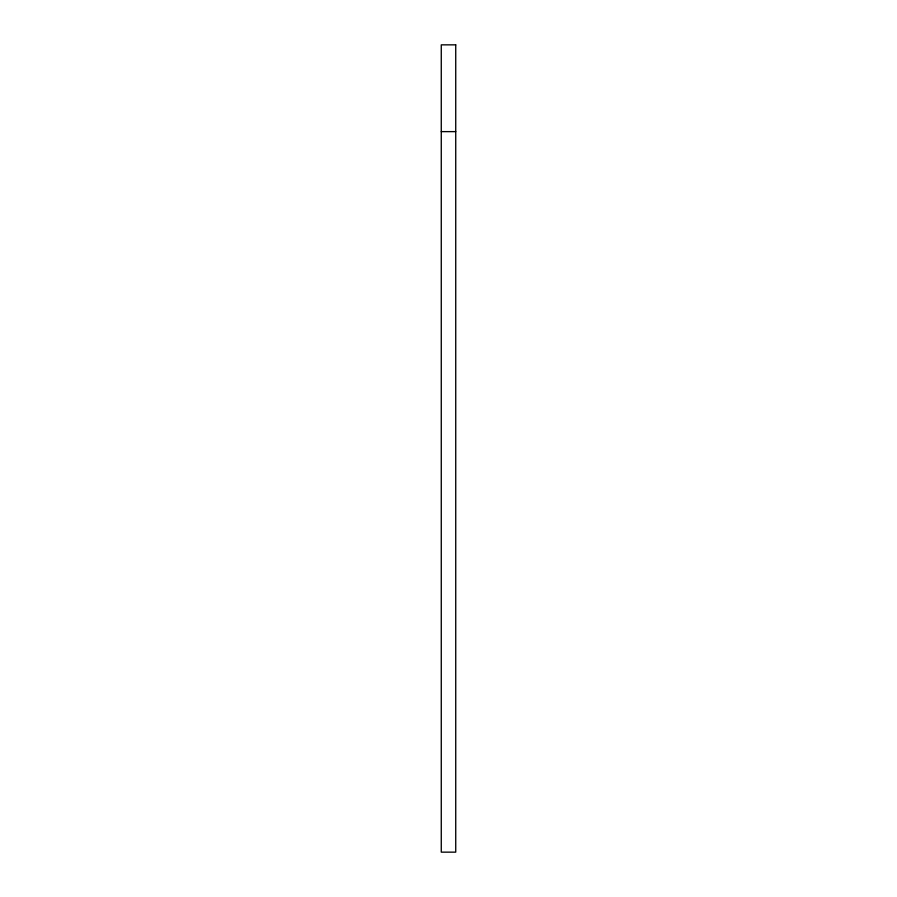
<?xml version="1.0" encoding="UTF-8"?>
<svg xmlns="http://www.w3.org/2000/svg" width="897" height="897" viewBox="0 0 897 897"><rect width="100%" height="100%" fill="white"/><g stroke="black" fill="none" stroke-linecap="round" stroke-linejoin="round"><path stroke-width="1.35" d="M441.268 131.624L455.732 131.624M455.732 44.85L441.268 44.85L441.268 852.15L455.732 852.15L455.732 44.85"/></g></svg>
